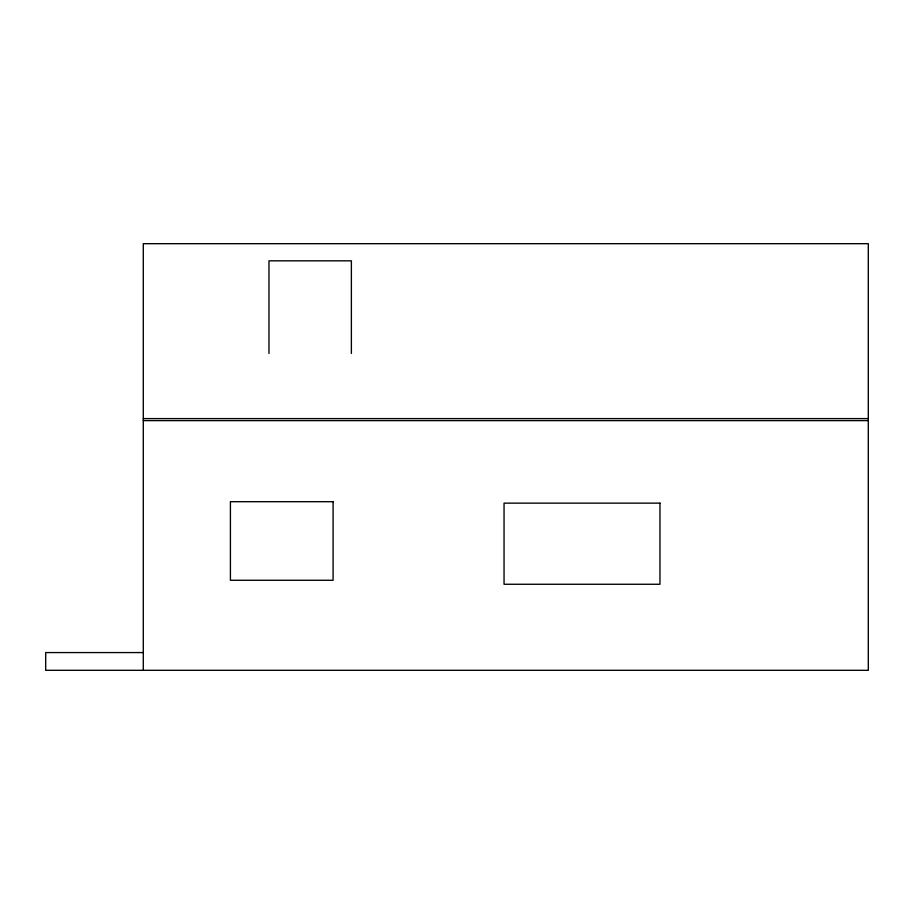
<?xml version="1.0" encoding="UTF-8"?>
<svg xmlns="http://www.w3.org/2000/svg" width="914" height="914" viewBox="0 0 914 914"><rect width="100%" height="100%" fill="white"/><g stroke="black" fill="none" stroke-linecap="round" stroke-linejoin="round"><path stroke-width="1.37" d="M143.292 418.601L868.3 418.601M143.292 420.623L868.3 420.623M143.292 652.573L45.7 652.573L45.7 670.316L868.3 670.316L868.3 243.684L143.292 243.684L143.292 670.316M351.376 353.455L351.376 260.821L268.979 260.821L268.979 353.455M333.084 501.695L230.419 501.695L230.419 580.276L333.084 580.276L333.084 501.695M659.954 503.146L504.048 503.146L504.048 584.263L659.954 584.263L659.954 503.146"/></g></svg>
